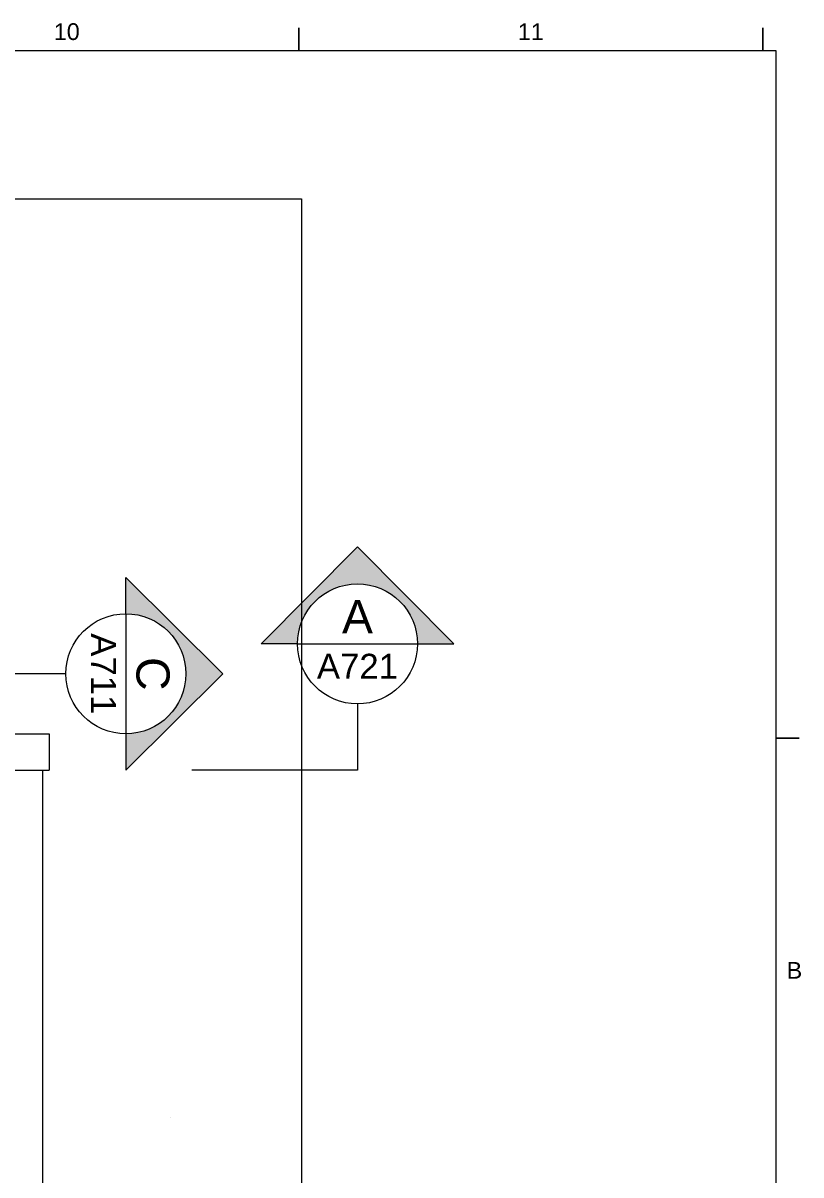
# Paper-space layout 'A720' of a CAD drawing. Header units: centimetres, sheet in millimetres. Extents: x 20 to 854, y 3 to 570.
# Drawn here: x 691.1 to 808.5, y 396.4 to 570 of the extents above; entities that cross this region are included whole.
import ezdxf
from ezdxf.enums import TextEntityAlignment as Align

# ---------------------------------------------------------------- set-up
doc = ezdxf.new("R2010")
doc.units = ezdxf.units.CM
for name, color, linetype, lineweight in [('A-ANNO-SYMB', 3, 'Continuous', 18), ('A-ELEV-MBE', 8, 'Continuous', 18), ('G-ANNO-NPLT', 2, 'Continuous', 18), ('G-ANNO-TEXT', 3, 'Continuous', 18), ('G-ANNO-TTLB', 3, 'Continuous', 18)]:
    doc.layers.add(name, color=color, linetype=linetype, lineweight=lineweight)
doc.styles.add('ARIAL', font='arial.ttf')

# ---------------------------------------------------------------- blocks, each defined once
blk = doc.blocks.new('SYMBOL')
at = {"layer": 'A-ANNO-SYMB', "linetype": 'Continuous', "lineweight": 20}
h = blk.add_hatch(color=256, dxfattribs=at)
h.dxf.hatch_style = 1
h.paths.add_polyline_path([(11.2063, 4.9481), (11.316, 4.9481, -1), (11.678, 4.9481), (11.7877, 4.9481), (11.497, 5.2405)])
at = {"linetype": 'Continuous', "lineweight": 20}
blk.add_line((11.316, 4.9481), (11.678, 4.9481), dxfattribs=at)
at = {"layer": 'A-ANNO-SYMB', "linetype": 'Continuous', "lineweight": 20}
for p, q in [((11.2063, 4.9481), (11.497, 5.2405)), ((11.7877, 4.9481), (11.497, 5.2405)), ((11.316, 4.9481), (11.2063, 4.9481)), ((11.678, 4.9481), (11.7877, 4.9481))]:
    blk.add_line(p, q, dxfattribs=at)
blk.add_circle((11.497, 4.9481), 0.181, dxfattribs=at)
for tag, p in [('TAVOLA', (11.497, 5.08)), ('SEZIONE', (11.497, 4.9181))]:
    blk.add_attdef(tag, text='', height=0.1, dxfattribs=at).set_placement(p, align=Align.TOP_CENTER)

psp = doc.layouts.new('A720')

# ---------------------------------------------------------------- linework, layer by layer
at = {"layer": 'A-ANNO-SYMB'}
for p, q in [((697.5799, 471.9344), (687.5799, 471.9344)), ((741.5618, 467.3973), (741.5618, 457.3973)), ((741.5618, 457.3973), (716.5618, 457.3973))]:
    psp.add_line(p, q, dxfattribs=at)
at = {"layer": 'A-ELEV-MBE'}
for p, q in [((528.0799, 462.8973), (695.0799, 462.8973)), ((695.0799, 462.8973), (695.0799, 457.3973)), ((529.0799, 457.3973), (695.0799, 457.3973)), ((694.0799, 457.3973), (694.0799, 255.3973))]:
    psp.add_line(p, q, dxfattribs=at)
psp.add_arc((609.886, 2228.9897), 1826.8065, 273.2465706, 273.2468131, dxfattribs=at)
at = {"layer": 'G-ANNO-NPLT'}
psp.add_lwpolyline([(28.0112, 543.5197), (733.1128, 543.5197), (733.1128, 60.8114), (28.0112, 60.8114)], close=True, dxfattribs=at)
at = {"layer": 'G-ANNO-TTLB'}
for p, q in [((804.6929, 565.8328), (24.3134, 565.8328)), ((804.6929, 8.0507), (804.6929, 565.8328))]:
    psp.add_line(p, q, dxfattribs=at)
at = {"layer": 'G-ANNO-TTLB', "const_width": 0.252, "flags": 128}
for points in [[(732.7134, 569.3328), (732.7134, 565.8328)], [(802.7134, 569.3328), (802.7134, 565.8328)], [(808.1929, 462.2328), (804.6929, 462.2328)]]:
    psp.add_lwpolyline(points, dxfattribs=at)

# ---------------------------------------------------------------- block references
at = {"layer": 'A-ANNO-SYMB', "linetype": 'Continuous', "lineweight": 20}
ref = psp.add_blockref('SYMBOL', (166.7114, 229.042), dxfattribs=dict(at, xscale=50, yscale=50, zscale=50))
ref.add_attrib('SEZIONE', 'A', dxfattribs={"layer": '0', "linetype": 'Continuous', "lineweight": 20, "height": 5, "style": 'ARIAL'}).set_placement((741.5618, 483.0414), align=Align.TOP_CENTER)
ref.add_attrib('TAVOLA', 'A721', dxfattribs={"layer": '0', "linetype": 'Continuous', "lineweight": 20, "height": 3.75, "style": 'ARIAL'}).set_placement((741.5618, 474.9482), align=Align.TOP_CENTER)
ref = psp.add_blockref('SYMBOL', (459.2246, 1046.7848), dxfattribs=dict(at, xscale=50, yscale=50, zscale=50, rotation=270))
ref.add_attrib('SEZIONE', 'C', dxfattribs={"layer": '0', "linetype": 'Continuous', "lineweight": 20, "height": 5, "rotation": 270, "style": 'ARIAL'}).set_placement((713.224, 471.9344), align=Align.TOP_CENTER)
ref.add_attrib('TAVOLA', 'A711', dxfattribs={"layer": '0', "linetype": 'Continuous', "lineweight": 20, "height": 3.75, "rotation": 270, "style": 'ARIAL'}).set_placement((705.1308, 471.9344), align=Align.TOP_CENTER)

# ---------------------------------------------------------------- texts
at = {"layer": 'G-ANNO-TEXT', "style": 'ARIAL'}
for s, p in [('10', (697.7134, 568.7313)), ('11', (767.7134, 568.7313)), ('B', (807.4695, 427.2328))]:
    psp.add_text(s, height=2.52, dxfattribs=at).set_placement(p, align=Align.MIDDLE_CENTER)

doc.saveas('drawing.dxf')
